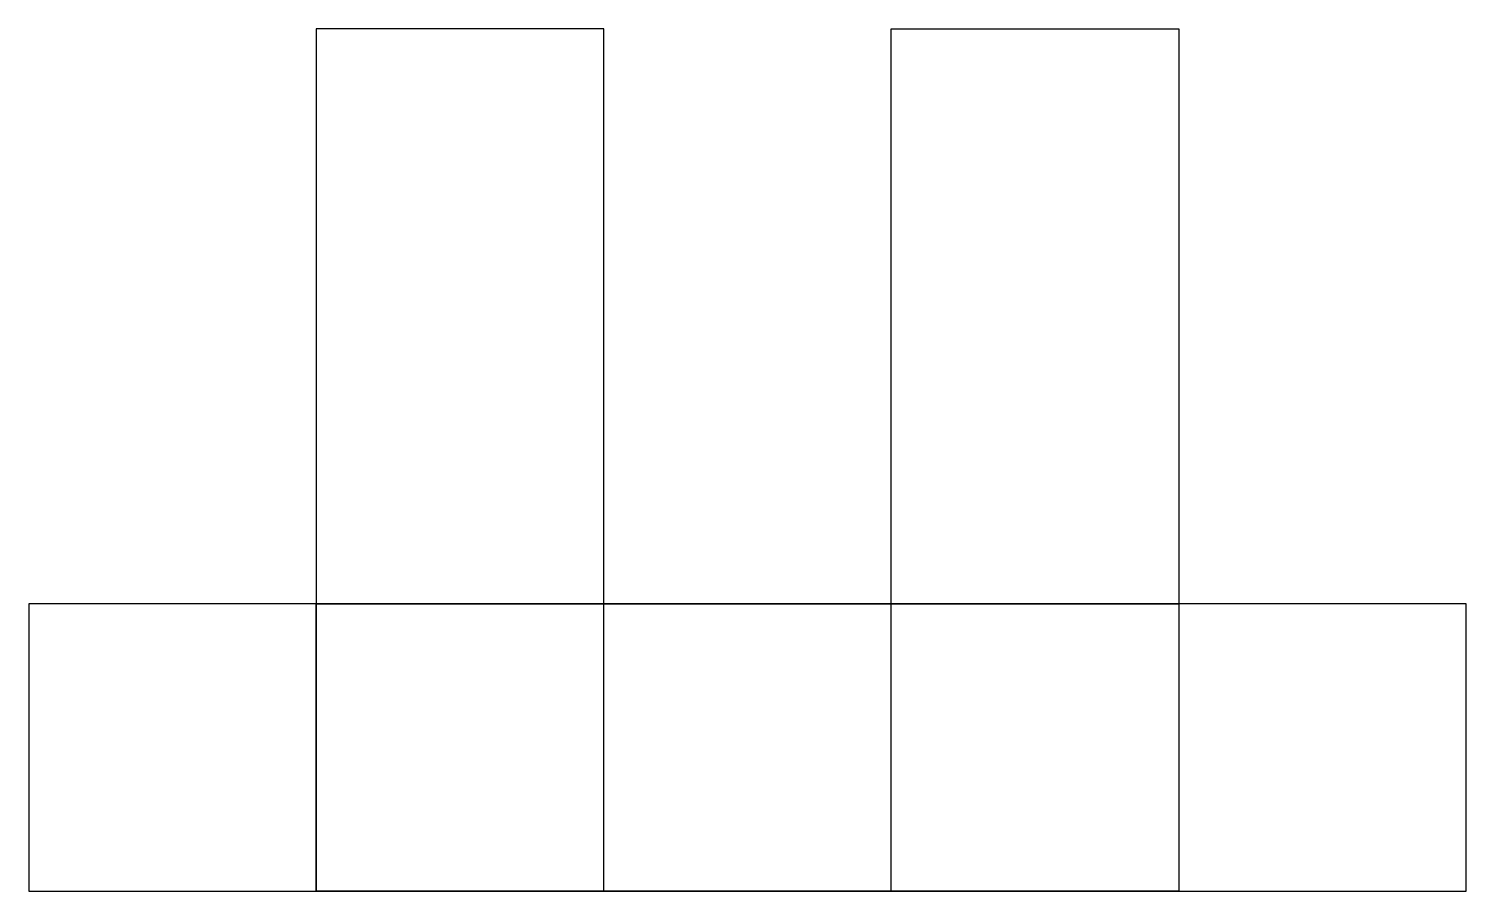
# Model space of a CAD drawing. Header units: millimetres. Extents: x 0 to 20, y 3 to 15.
import ezdxf

# ---------------------------------------------------------------- set-up
doc = ezdxf.new("R2010")
doc.units = ezdxf.units.MM
doc.layers.get('0').update_dxf_attribs({"linetype": 'CONTINUOUS'})

msp = doc.modelspace()

# ---------------------------------------------------------------- linework, layer by layer
msp.add_line((0, 7), (0, 3))
for points in [[(4, 7), (16, 7), (16, 3), (12, 3), (12, 15), (16, 15), (16, 3), (4, 3)], [(4, 3), (8, 3), (8, 15), (4, 15)], [(0, 7), (0, 3), (20, 3), (20, 7)]]:
    msp.add_lwpolyline(points, close=True)

doc.saveas('drawing.dxf')
